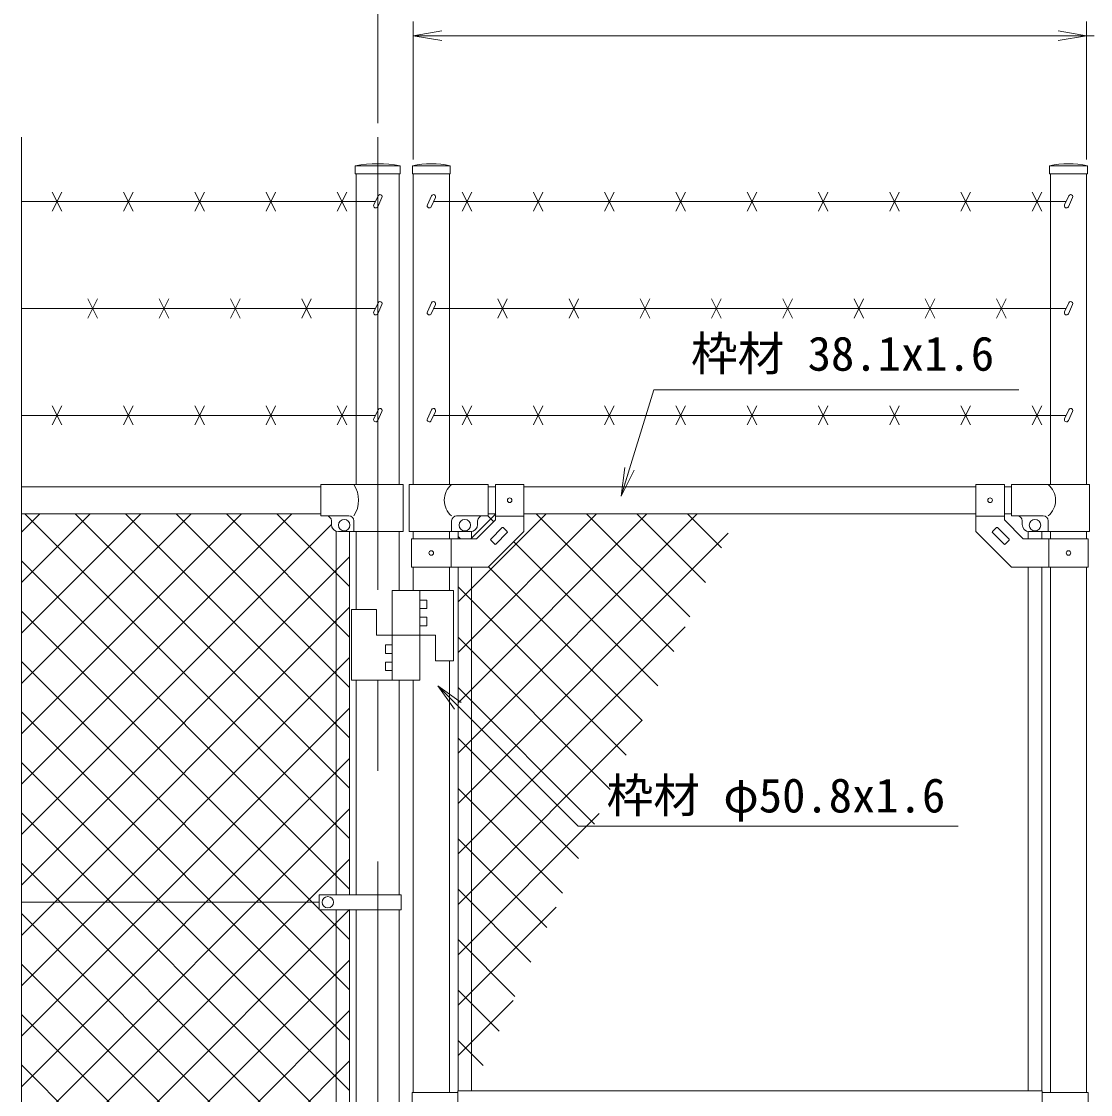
# Model space of a CAD drawing. Units: millimetres, scale not verified. Extents: x -4200 to 4200, y -2970 to 2970.
# Drawn here: x -16 to 1485, y 259 to 1764 of the extents above; entities that cross this region are included whole.
import ezdxf
from ezdxf.enums import TextEntityAlignment as Align

# ---------------------------------------------------------------- set-up
doc = ezdxf.new("R2010")
doc.units = ezdxf.units.MM
doc.header["$LTSCALE"] = 20
doc.linetypes.add('USER1', pattern=[50.8, 31.75, -6.35, 6.35, -6.35])
for name, color, linetype, lineweight in [('0-0_D-STR-TXT', 7, 'Continuous', 9), ('0-4_D-BMK', 2, 'USER1', 13), ('0-5_D-STR1', 1, 'Continuous', 18), ('0-8_D-STR3', 3, 'Continuous', 13), ('0-9_D-STR-DIM', 7, 'Continuous', 9), ('0-A_0', 7, 'Continuous', 9), ('0-B_D-STR2', 7, 'Continuous', 9)]:
    doc.layers.add(name, color=color, linetype=linetype, lineweight=lineweight)
doc.styles.add('ＭＳ ゴシック', font='')
doc.styles.get('ＭＳ ゴシック').set_extended_font_data('MS Gothic')

# ---------------------------------------------------------------- blocks, each defined once
blk = doc.blocks.new('_Open')
at = {"layer": '0-A_0'}
blk.add_line((-20, 3.33), (0, 0), dxfattribs=at)
blk.add_lwpolyline([(-20, -3.33), (0, 0), (-20, 0)], dxfattribs=at)
blk = doc.blocks.new('MLeader5')
at = {"layer": '0-0_D-STR-TXT'}
blk.add_line((591.92, 799.21), (568.35, 832.21), dxfattribs=at)
for points in [[(601.35, 808.64), (568.35, 832.21), (596.63, 803.93)], [(596.63, 803.93), (765.55, 635.02), (1291.78, 635.02), (1298.98, 635.02)]]:
    blk.add_lwpolyline(points, dxfattribs=at)

msp = doc.modelspace()

# ---------------------------------------------------------------- linework, layer by layer
at = {"layer": '0-0_D-STR-TXT'}
msp.add_lwpolyline([(1383.78, 1247.04), (871.72, 1247.04), (826.36, 1100.08)], dxfattribs=at)
at = {"layer": '0-4_D-BMK'}
msp.add_line((484.22, 1601.52), (484.22, -1068.63), dxfattribs=at)
at = {"layer": '0-5_D-STR1'}
for p, q in [((515.67, 1561.37), (452.77, 1561.37)), ((452.77, 1561.37), (452.77, 1550.37)), ((515.67, 1550.37), (515.67, 1561.37)), ((585.97, 1561.37), (532.77, 1561.37)), ((532.77, 1561.37), (532.77, 1550.37)), ((585.97, 1550.37), (585.97, 1561.37)), ((1426.97, 1561.37), (1480.17, 1561.37)), ((1426.97, 1550.37), (1426.97, 1561.37)), ((1480.17, 1561.37), (1480.17, 1550.37)), ((515.67, 1550.37), (452.77, 1550.37)), ((453.97, 1550.37), (453.97, 1114.37)), ((514.47, 1550.37), (514.47, 1114.37)), ((585.97, 1550.37), (532.77, 1550.37)), ((533.97, 1550.37), (533.97, 1114.37)), ((584.77, 1550.37), (584.77, 1114.37)), ((1426.97, 1550.37), (1480.17, 1550.37)), ((1428.17, 1550.37), (1428.17, 1114.37)), ((1478.97, 1550.37), (1478.97, 1114.37)), ((404.22, 1111.37), (-15.78, 1111.37)), ((649.37, 1111.37), (639.37, 1111.37)), ((1323.57, 1111.37), (689.37, 1111.37)), ((1373.57, 1111.37), (1363.57, 1111.37)), ((404.22, 1073.37), (-15.78, 1073.37)), ((649.37, 1073.37), (639.37, 1073.37)), ((1323.57, 1073.37), (689.37, 1073.37)), ((1373.57, 1073.37), (1363.57, 1073.37)), ((453.97, 1048.37), (453.97, 938.87)), ((514.47, 1048.37), (514.47, 965.87)), ((533.97, 1048.37), (533.97, 1038.37)), ((584.77, 1048.37), (584.77, 1038.37)), ((1428.17, 1048.37), (1428.17, 1038.37)), ((1478.97, 1048.37), (1478.97, 1038.37)), ((533.97, 998.37), (533.97, 965.87)), ((584.77, 998.37), (584.77, 965.87)), ((1428.17, 998.37), (1428.17, 261.37)), ((1478.97, 998.37), (1478.97, 261.37)), ((584.77, 866.87), (584.77, 261.37)), ((453.97, 839.87), (453.97, 538.87)), ((514.47, 839.87), (514.47, 538.87)), ((533.97, 839.87), (533.97, 261.37)), ((453.97, 517.87), (453.97, -45.13)), ((514.47, 517.87), (514.47, -45.13))]:
    msp.add_line(p, q, dxfattribs=at)
for centre, radius, start, end in [((484.22, 1398.02), 166.35, 79.10214, 100.89786), ((559.37, 1444.94), 119.43, 77.13052, 102.86948), ((1453.57, 1444.94), 119.43, 77.13052, 102.86948)]:
    msp.add_arc(centre, radius, start, end, dxfattribs=at)
at = {"layer": '0-8_D-STR3'}
for p, q in [((40.92, 1524.78), (27.51, 1497.95)), ((40.92, 1497.95), (27.51, 1524.78)), ((140.92, 1524.78), (127.51, 1497.95)), ((140.92, 1497.95), (127.51, 1524.78)), ((240.92, 1524.78), (227.51, 1497.95)), ((240.92, 1497.95), (227.51, 1524.78)), ((340.92, 1524.78), (327.51, 1497.95)), ((340.92, 1497.95), (327.51, 1524.78)), ((440.92, 1524.78), (427.51, 1497.95)), ((440.92, 1497.95), (427.51, 1524.78)), ((602.66, 1524.78), (616.07, 1497.95)), ((602.66, 1497.95), (616.07, 1524.78)), ((702.66, 1524.78), (716.07, 1497.95)), ((702.66, 1497.95), (716.07, 1524.78)), ((802.66, 1524.78), (816.07, 1497.95)), ((802.66, 1497.95), (816.07, 1524.78)), ((902.66, 1524.78), (916.07, 1497.95)), ((902.66, 1497.95), (916.07, 1524.78)), ((1002.66, 1524.78), (1016.07, 1497.95)), ((1002.66, 1497.95), (1016.07, 1524.78)), ((1102.66, 1524.78), (1116.07, 1497.95)), ((1102.66, 1497.95), (1116.07, 1524.78)), ((1202.66, 1524.78), (1216.07, 1497.95)), ((1202.66, 1497.95), (1216.07, 1524.78)), ((1302.66, 1524.78), (1316.07, 1497.95)), ((1302.66, 1497.95), (1316.07, 1524.78)), ((1402.66, 1524.78), (1416.07, 1497.95)), ((1402.66, 1497.95), (1416.07, 1524.78)), ((-15.78, 1511.37), (480.91, 1511.37)), ((484.65, 1519.4), (478.7, 1506.64)), ((490.09, 1516.86), (484.14, 1504.1)), ((559.8, 1519.4), (553.85, 1506.64)), ((565.24, 1516.86), (559.29, 1504.1)), ((1450.26, 1511.37), (562.68, 1511.37)), ((1454, 1519.4), (1448.05, 1506.64)), ((1459.44, 1516.86), (1453.49, 1504.1)), ((90.92, 1374.78), (77.51, 1347.95)), ((90.92, 1347.95), (77.51, 1374.78)), ((190.92, 1374.78), (177.51, 1347.95)), ((190.92, 1347.95), (177.51, 1374.78)), ((290.92, 1374.78), (277.51, 1347.95)), ((290.92, 1347.95), (277.51, 1374.78)), ((390.92, 1374.78), (377.51, 1347.95)), ((390.92, 1347.95), (377.51, 1374.78)), ((652.66, 1374.78), (666.07, 1347.95)), ((652.66, 1347.95), (666.07, 1374.78)), ((752.66, 1374.78), (766.07, 1347.95)), ((752.66, 1347.95), (766.07, 1374.78)), ((852.66, 1374.78), (866.07, 1347.95)), ((852.66, 1347.95), (866.07, 1374.78)), ((952.66, 1374.78), (966.07, 1347.95)), ((952.66, 1347.95), (966.07, 1374.78)), ((1052.66, 1374.78), (1066.07, 1347.95)), ((1052.66, 1347.95), (1066.07, 1374.78)), ((1152.66, 1374.78), (1166.07, 1347.95)), ((1152.66, 1347.95), (1166.07, 1374.78)), ((1252.66, 1374.78), (1266.07, 1347.95)), ((1252.66, 1347.95), (1266.07, 1374.78)), ((1352.66, 1374.78), (1366.07, 1347.95)), ((1352.66, 1347.95), (1366.07, 1374.78)), ((-15.78, 1361.37), (480.91, 1361.37)), ((484.65, 1369.4), (478.7, 1356.64)), ((490.09, 1366.86), (484.14, 1354.1)), ((559.8, 1369.4), (553.85, 1356.64)), ((565.24, 1366.86), (559.29, 1354.1)), ((1450.26, 1361.37), (562.68, 1361.37)), ((1454, 1369.4), (1448.05, 1356.64)), ((1459.44, 1366.86), (1453.49, 1354.1)), ((40.92, 1224.78), (27.51, 1197.95)), ((40.92, 1197.95), (27.51, 1224.78)), ((140.92, 1224.78), (127.51, 1197.95)), ((140.92, 1197.95), (127.51, 1224.78)), ((240.92, 1224.78), (227.51, 1197.95)), ((240.92, 1197.95), (227.51, 1224.78)), ((340.92, 1224.78), (327.51, 1197.95)), ((340.92, 1197.95), (327.51, 1224.78)), ((440.92, 1224.78), (427.51, 1197.95)), ((440.92, 1197.95), (427.51, 1224.78)), ((602.66, 1224.78), (616.07, 1197.95)), ((602.66, 1197.95), (616.07, 1224.78)), ((702.66, 1224.78), (716.07, 1197.95)), ((702.66, 1197.95), (716.07, 1224.78)), ((802.66, 1224.78), (816.07, 1197.95)), ((802.66, 1197.95), (816.07, 1224.78)), ((902.66, 1224.78), (916.07, 1197.95)), ((902.66, 1197.95), (916.07, 1224.78)), ((1002.66, 1224.78), (1016.07, 1197.95)), ((1002.66, 1197.95), (1016.07, 1224.78)), ((1102.66, 1224.78), (1116.07, 1197.95)), ((1102.66, 1197.95), (1116.07, 1224.78)), ((1202.66, 1224.78), (1216.07, 1197.95)), ((1202.66, 1197.95), (1216.07, 1224.78)), ((1302.66, 1224.78), (1316.07, 1197.95)), ((1302.66, 1197.95), (1316.07, 1224.78)), ((1402.66, 1224.78), (1416.07, 1197.95)), ((1402.66, 1197.95), (1416.07, 1224.78)), ((-15.78, 1211.37), (480.91, 1211.37)), ((484.65, 1219.4), (478.7, 1206.64)), ((490.09, 1216.86), (484.14, 1204.1)), ((559.8, 1219.4), (553.85, 1206.64)), ((565.24, 1216.86), (559.29, 1204.1)), ((1450.26, 1211.37), (562.68, 1211.37)), ((1454, 1219.4), (1448.05, 1206.64)), ((1459.44, 1216.86), (1453.49, 1204.1)), ((519.92, 1114.37), (404.22, 1114.37)), ((404.22, 1070.37), (404.22, 1114.37)), ((519.92, 1048.37), (519.92, 1114.37)), ((639.37, 1114.37), (528.42, 1114.37)), ((528.42, 1114.37), (528.42, 1048.37)), ((639.37, 1070.37), (639.37, 1114.37)), ((649.37, 1114.62), (649.37, 1064.94)), ((649.37, 1114.62), (689.37, 1114.62)), ((689.37, 1114.62), (689.37, 1048.37)), ((1323.57, 1114.62), (1323.57, 1048.37)), ((1363.57, 1114.62), (1323.57, 1114.62)), ((1363.57, 1114.62), (1363.57, 1064.94)), ((1373.57, 1114.37), (1482.92, 1114.37)), ((1373.57, 1070.37), (1373.57, 1114.37)), ((1482.92, 1114.37), (1482.92, 1048.37)), ((443.82, 1070.37), (404.22, 1070.37)), ((639.37, 1070.37), (594.92, 1070.37)), ((649.37, 1070.12), (689.37, 1070.12)), ((1363.57, 1070.12), (1323.57, 1070.12)), ((1373.57, 1070.37), (1418.02, 1070.37)), ((419.22, 1058.37), (419.22, 1063.37)), ((450.82, 1048.37), (450.82, 1063.37)), ((587.92, 1048.37), (587.92, 1063.37)), ((622.8, 1038.37), (649.37, 1064.94)), ((624.37, 1058.37), (624.37, 1063.37)), ((642.7, 1037.77), (658.96, 1054.03)), ((660.38, 1054.03), (666.03, 1048.38)), ((1352.55, 1054.03), (1346.9, 1048.38)), ((1370.23, 1037.77), (1353.97, 1054.03)), ((1390.13, 1038.37), (1363.57, 1064.94)), ((1388.57, 1058.37), (1388.57, 1063.37)), ((1425.02, 1048.37), (1425.02, 1063.37)), ((425.72, 1049), (425.72, 538.87)), ((519.92, 1048.37), (429.22, 1048.37)), ((444.72, 1048.37), (444.72, 538.87)), ((528.42, 1048.37), (614.37, 1048.37)), ((596.87, 1048.37), (596.87, 1038.37)), ((615.87, 1048.37), (615.87, 1038.37)), ((649.77, 1030.7), (666.03, 1046.96)), ((1363.16, 1030.7), (1346.9, 1046.96)), ((1397.07, 1048.37), (1397.07, 1038.37)), ((1482.92, 1048.37), (1398.57, 1048.37)), ((1416.07, 1048.37), (1416.07, 1038.37)), ((531.67, 1038.37), (622.8, 1038.37)), ((531.67, 1038.37), (531.67, 998.37)), ((587.07, 1038.37), (587.07, 998.37)), ((642.7, 1036.36), (648.35, 1030.7)), ((1370.23, 1036.36), (1364.58, 1030.7)), ((1481.27, 1038.37), (1390.13, 1038.37)), ((1425.87, 1038.37), (1425.87, 998.37)), ((1481.27, 1038.37), (1481.27, 998.37)), ((596.87, 998.37), (596.87, 263.87)), ((615.87, 998.37), (615.87, 263.87)), ((1397.07, 998.37), (1397.07, 263.87)), ((1416.07, 998.37), (1416.07, 263.87)), ((504.47, 965.87), (590.47, 965.87)), ((504.47, 965.87), (504.47, 839.87)), ((543.47, 965.87), (543.47, 839.87)), ((590.47, 965.87), (590.47, 866.87)), ((543.47, 952.37), (552.97, 952.37)), ((552.97, 952.37), (552.97, 940.37)), ((447.47, 938.87), (482.47, 938.87)), ((447.47, 938.87), (447.47, 839.87)), ((482.47, 938.87), (482.47, 902.87)), ((543.47, 940.37), (552.97, 940.37)), ((543.47, 928.37), (552.97, 928.37)), ((552.97, 928.37), (552.97, 916.37)), ((543.47, 916.37), (552.97, 916.37)), ((482.47, 902.87), (565.47, 902.87)), ((494.97, 877.37), (494.97, 889.37)), ((504.47, 889.37), (494.97, 889.37)), ((565.47, 902.87), (565.47, 866.87)), ((504.47, 877.37), (494.97, 877.37)), ((494.97, 853.37), (494.97, 865.37)), ((504.47, 865.37), (494.97, 865.37)), ((565.47, 866.87), (590.47, 866.87)), ((504.47, 853.37), (494.97, 853.37)), ((447.47, 839.87), (543.47, 839.87)), ((402.22, 528.37), (-15.78, 528.37)), ((402.22, 517.87), (402.22, 538.87)), ((402.22, 538.87), (517.02, 538.87)), ((517.02, 517.87), (517.02, 538.87)), ((402.22, 517.87), (517.02, 517.87)), ((425.72, 517.87), (425.72, -45.13)), ((444.72, 517.87), (444.72, -45.13)), ((532.37, 261.37), (532.37, 211.37)), ((596.47, 261.37), (532.37, 261.37)), ((1416.47, 263.87), (596.47, 263.87)), ((596.47, 263.87), (596.47, 208.87)), ((1416.47, 263.87), (1416.47, 242.87)), ((1416.47, 261.37), (1481.07, 261.37)), ((1481.07, 261.37), (1481.07, 242.87))]:
    msp.add_line(p, q, dxfattribs=at)
for points in [[(531.67, 998.37), (639.37, 998.37), (689.37, 1048.37)], [(1481.27, 998.37), (1373.57, 998.37), (1323.57, 1048.37)]]:
    msp.add_lwpolyline(points, dxfattribs=at)
for centre, radius in [((669.37, 1092.37), 3.25), ((1343.57, 1092.37), 3.25), ((437.22, 1057.37), 8), ((606.37, 1057.37), 8), ((1406.57, 1057.37), 8), ((559.37, 1018.37), 3.25), ((1453.57, 1018.37), 3.25), ((414.22, 528.37), 8)]:
    msp.add_circle(centre, radius, dxfattribs=at)
for centre, radius, start, end in [((487.37, 1518.13), 3, 334.99524, 154.99707), ((562.52, 1518.13), 3, 334.99524, 154.99707), ((1456.72, 1518.13), 3, 334.99524, 154.99707), ((481.42, 1505.37), 3, 154.99707, 334.99524), ((556.57, 1505.37), 3, 154.99707, 334.99524), ((1450.77, 1505.37), 3, 154.99707, 334.99524), ((487.37, 1368.13), 3, 334.99524, 154.99707), ((562.52, 1368.13), 3, 334.99524, 154.99707), ((1456.72, 1368.13), 3, 334.99524, 154.99707), ((481.42, 1355.37), 3, 154.99707, 334.99524), ((556.57, 1355.37), 3, 154.99707, 334.99524), ((1450.77, 1355.37), 3, 154.99707, 334.99524), ((487.37, 1218.13), 3, 334.99524, 154.99707), ((562.52, 1218.13), 3, 334.99524, 154.99707), ((1456.72, 1218.13), 3, 334.99524, 154.99707), ((481.42, 1205.37), 3, 154.99707, 334.99524), ((556.57, 1205.37), 3, 154.99707, 334.99524), ((1450.77, 1205.37), 3, 154.99707, 334.99524), ((416.6, 1092.37), 40.68, 327.25964, 32.74036), ((606.11, 1092.37), 28.55, 129.59418, 230.40582), ((1406.82, 1092.37), 28.55, 309.59418, 50.40582), ((412.22, 1063.37), 7, 0, 90), ((443.82, 1063.37), 7, 0, 90), ((594.92, 1063.37), 7, 90, 180), ((631.37, 1063.37), 7, 90, 180), ((1381.57, 1063.37), 7, 0, 90), ((1418.02, 1063.37), 7, 0, 90), ((429.22, 1058.37), 10, 180, 270), ((614.37, 1058.37), 10, 270, 0), ((659.67, 1053.33), 1, 45, 135), ((1353.26, 1053.33), 1, 45, 135), ((1398.57, 1058.37), 10, 180, 270), ((665.33, 1047.67), 1, 315, 45), ((1347.6, 1047.67), 1, 135, 225), ((643.41, 1037.06), 1, 135, 225), ((649.06, 1031.41), 1, 225, 315), ((1363.87, 1031.41), 1, 225, 315), ((1369.53, 1037.06), 1, 315, 45)]:
    msp.add_arc(centre, radius, start, end, dxfattribs=at)
at = {"layer": '0-9_D-STR-DIM'}
for p, q in [((484.22, 1621.52), (484.22, 1894.03)), ((533.97, 1570.37), (533.97, 1764.03)), ((1478.97, 1570.37), (1478.97, 1764.03)), ((1478.97, 1570.37), (1478.97, 1764.03)), ((573.97, 1744.03), (1438.97, 1744.03)), ((1438.97, 1744.03), (1398.97, 1744.03)), ((1478.97, 1744.03), (1489.47, 1744.03)), ((-15.78, 1601.52), (-15.78, 215.59))]:
    msp.add_line(p, q, dxfattribs=at)
at = {"layer": '0-B_D-STR2'}
for p, q in [((-15.78, 693.91), (363.67, 1073.37)), ((-15.78, 764.62), (292.96, 1073.37)), ((-15.78, 835.34), (222.25, 1073.37)), ((-15.78, 906.05), (151.54, 1073.37)), ((-15.78, 976.76), (80.83, 1073.37)), ((-15.78, 1047.47), (10.12, 1073.37)), ((444.72, 617.64), (-11.02, 1073.37)), ((444.72, 688.35), (59.69, 1073.37)), ((444.72, 759.06), (130.41, 1073.37)), ((444.72, 829.77), (201.12, 1073.37)), ((444.72, 900.48), (271.83, 1073.37)), ((444.72, 971.19), (342.54, 1073.37)), ((596.87, 808.22), (862.01, 1073.37)), ((596.87, 737.51), (932.72, 1073.37)), ((596.87, 878.93), (791.3, 1073.37)), ((596.87, 949.64), (720.59, 1073.37)), ((614.88, 1038.37), (649.88, 1073.37)), ((646.83, 1062.4), (638.86, 1070.37)), ((899.74, 880.19), (706.57, 1073.37)), ((922.04, 928.61), (777.28, 1073.37)), ((944.34, 977.02), (847.99, 1073.37)), ((966.64, 1025.43), (918.7, 1073.37)), ((-15.78, 623.2), (419.22, 1058.2)), ((596.87, 666.8), (976.15, 1046.08)), ((600.14, 1038.37), (596.87, 1041.65)), ((877.44, 831.78), (675.11, 1034.11)), ((-15.78, 552.49), (444.72, 1012.99)), ((444.72, 546.93), (-15.78, 1007.43)), ((855.14, 783.37), (639.76, 998.76)), ((832.85, 734.96), (596.87, 970.94)), ((-15.78, 481.78), (444.72, 942.28)), ((402.22, 518.71), (-15.78, 936.71)), ((597.64, 596.87), (915.77, 914.99)), ((810.55, 686.54), (596.87, 900.23)), ((-15.78, 411.07), (444.72, 871.57)), ((444.72, 405.5), (-15.78, 866)), ((788.25, 638.13), (596.87, 829.51)), ((-15.78, 340.36), (444.72, 800.86)), ((444.72, 334.79), (-15.78, 795.29)), ((596.87, 525.38), (855.39, 783.9)), ((765.95, 589.72), (596.87, 758.8)), ((-15.78, 269.65), (444.72, 730.15)), ((444.72, 264.08), (-15.78, 724.58)), ((743.65, 541.31), (596.87, 688.09)), ((444.72, 193.37), (-15.78, 653.87)), ((-3.57, 211.15), (444.72, 659.44)), ((596.87, 454.67), (795.01, 652.81)), ((721.35, 492.89), (596.87, 617.38)), ((-15.78, 128.23), (444.72, 588.73)), ((444.72, 122.66), (-15.78, 583.16)), ((699.06, 444.48), (596.87, 546.67)), ((-15.78, 57.52), (444.72, 518.02)), ((444.72, 51.95), (-15.78, 512.45)), ((444.72, 476.21), (403.06, 517.87)), ((596.87, 383.96), (734.63, 521.72)), ((676.76, 396.07), (596.87, 475.96)), ((-15.78, -13.19), (444.72, 447.31)), ((444.72, -18.76), (-15.78, 441.74)), ((654.46, 347.66), (596.87, 405.25)), ((596.87, 313.25), (674.25, 390.63)), ((-15.78, -83.9), (444.19, 376.07)), ((402.22, -46.98), (-15.78, 371.03)), ((632.16, 299.25), (596.87, 334.54)), ((-15.78, -154.61), (444.72, 305.89)), ((444.72, -160.18), (-15.78, 300.32))]:
    msp.add_line(p, q, dxfattribs=at)

# ---------------------------------------------------------------- block references
at = {"layer": '0-0_D-STR-TXT', "xscale": 2, "yscale": 2, "rotation": 252.84683}
msp.add_blockref('_Open', (825.77, 1098.17), dxfattribs=at)
at = {"layer": '0-0_D-STR-TXT'}
msp.add_blockref('MLeader5', (0, 0), dxfattribs=at)
at = {"layer": '0-9_D-STR-DIM', "xscale": 2, "yscale": 2, "rotation": 180}
msp.add_blockref('_Open', (533.97, 1744.03), dxfattribs=at)
at = {"layer": '0-9_D-STR-DIM', "xscale": 2, "yscale": 2}
msp.add_blockref('_Open', (1478.97, 1744.03), dxfattribs=at)
msp.add_blockref('_Open', (1478.97, 1744.03), dxfattribs=at)

# ---------------------------------------------------------------- texts
at = {"layer": '0-0_D-STR-TXT', "style": 'ＭＳ ゴシック'}
for s, p in [('枠材 38.1x1.6', (923.66, 1259.63)), ('枠材 φ50.8x1.6', (805.34, 639.9))]:
    msp.add_text(s, height=48.09, dxfattribs=at).set_placement(p, align=Align.BOTTOM_LEFT)

doc.saveas('drawing.dxf')
